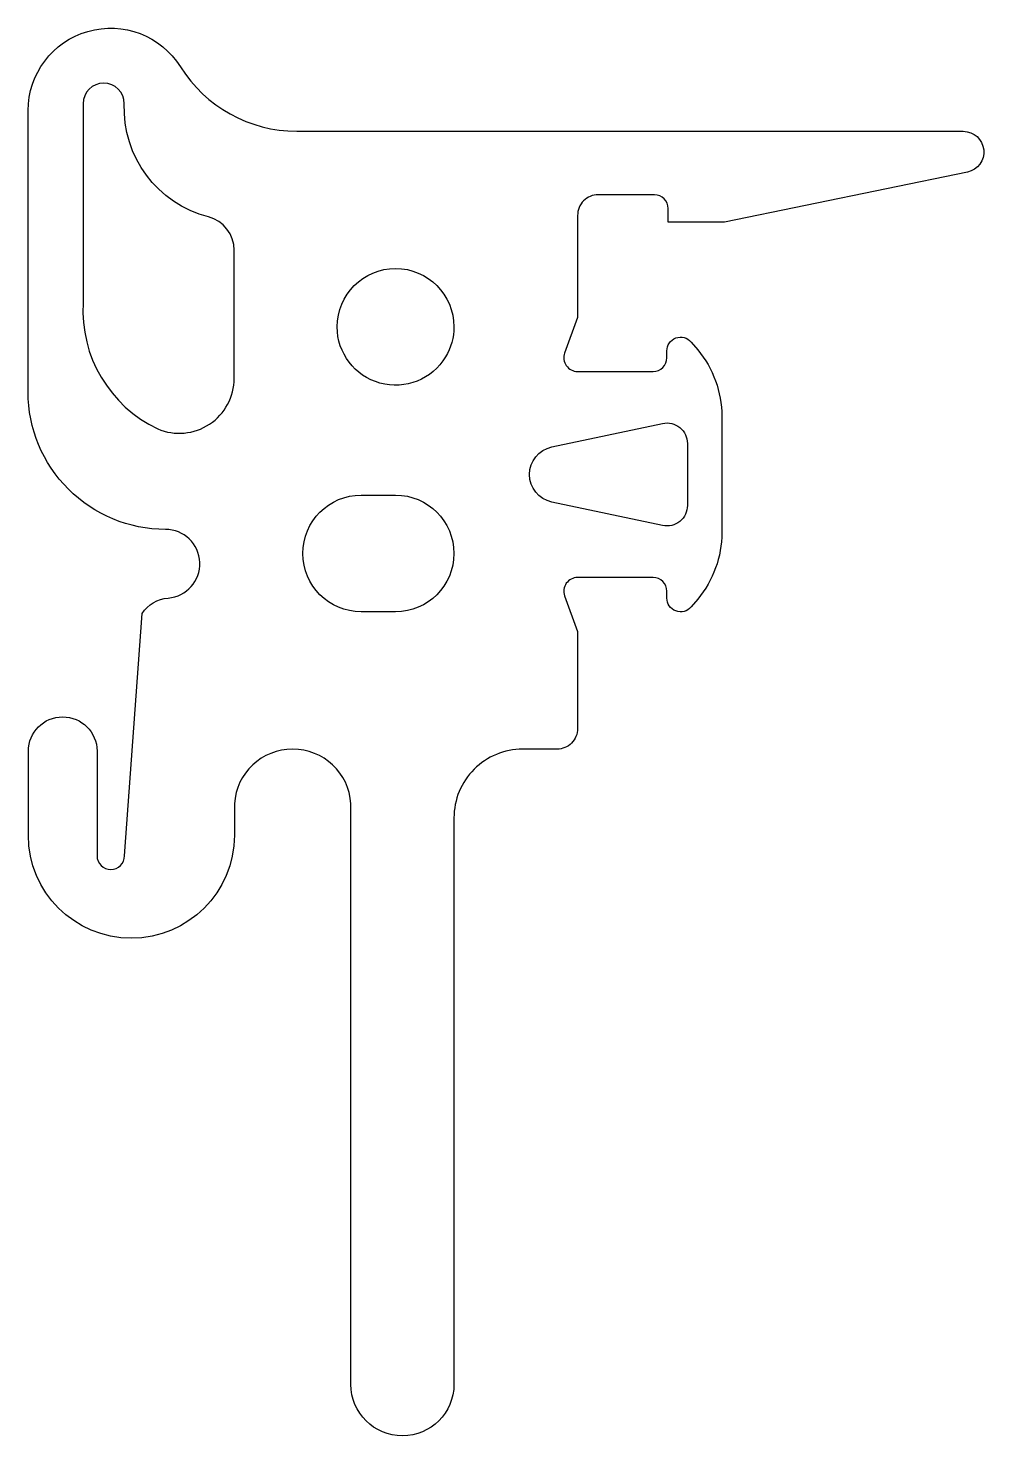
# Model space of a CAD drawing. Header units: millimetres. Extents: x -8 to 5.9, y -19 to 1.5.
import ezdxf

# ---------------------------------------------------------------- set-up
doc = ezdxf.new("R2010")
doc.units = ezdxf.units.MM

msp = doc.modelspace()

# ---------------------------------------------------------------- linework, layer by layer
for points in [[(5.616, -0.001, -0.903019), (5.676, -0.595), (2.141, -1.325), (1.32, -1.325), (1.32, -1.125, 0.414214), (1.12, -0.925), (0.3, -0.925, 0.414214), (0, -1.225), (0, -2.713), (-0.188, -3.23, 0.520567), (0, -3.498), (1.1, -3.498, 0.414214), (1.3, -3.298), (1.3, -3.198, -0.700208), (1.653, -3.07), (1.749, -3.184, -0.176327), (2.1, -4.148), (2.1, -5.845, -0.176327), (1.749, -6.812), (1.653, -6.927, -0.700208), (1.3, -6.798), (1.3, -6.698, 0.414214), (1.1, -6.498), (0, -6.498, 0.520567), (-0.188, -6.766), (0, -7.283), (0, -8.698, -0.414214), (-0.3, -8.998), (-0.8, -8.998, 0.414214), (-1.8, -9.998), (-1.8, -18.248, -1), (-3.3, -18.248), (-3.3, -9.794, 0.938168), (-4.997, -9.794), (-4.997, -10.252, -0.999969), (-7.997, -10.252), (-7.997, -9.028, -1), (-6.997, -9.027), (-6.997, -10.552, 0.999969), (-6.597, -10.552), (-6.341, -7.023, -0.233259), (-5.961, -6.797, 0.961648), (-6, -5.798, -0.414214), (-8, -3.798), (-8, 0.301, -0.753033), (-5.783, 0.939, 0.258199), (-4.089, 0.001), (5.616, -0.001)], [(-5, -1.731, 0.341731), (-5.375, -1.247, -0.352553), (-6.6, 0.401, 1), (-7.2, 0.401), (-7.2, -2.498, 0.305162), (-6.113, -4.335, 0.537319), (-5, -3.598), (-5, -1.731)], [(-3.5, -2.848, -1), (-1.8, -2.848, -0.136043), (-1.921, -3.286, -0.760496), (-3.5, -2.848)], [(-0.376, -5.399, -0.809784), (-0.376, -4.598), (1.238, -4.255, -0.476976), (1.6, -4.548), (1.6, -5.448, -0.476976), (1.238, -5.742), (-0.376, -5.399)], [(-2.65, -6.998), (-3.15, -6.998, -1), (-3.15, -5.298), (-2.65, -5.298, -1), (-2.65, -6.998)]]:
    msp.add_lwpolyline(points, format="xyb", close=True)

doc.saveas('drawing.dxf')
